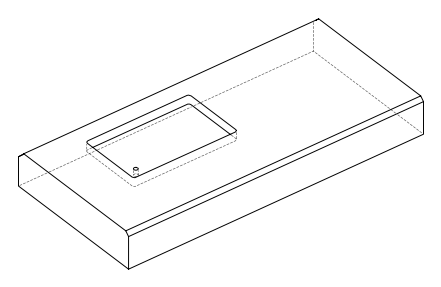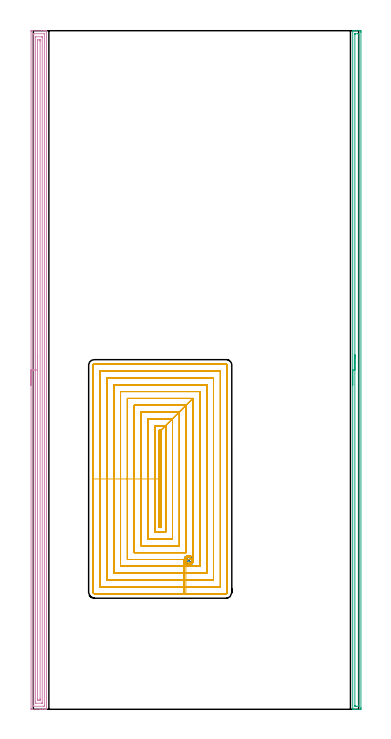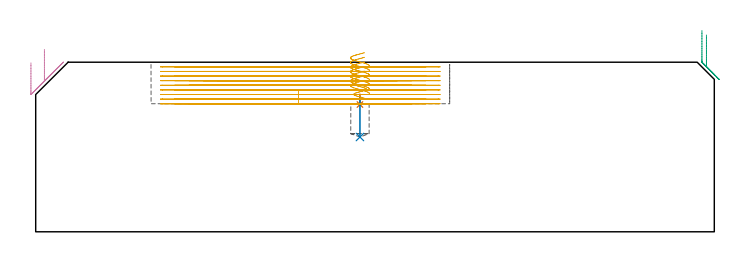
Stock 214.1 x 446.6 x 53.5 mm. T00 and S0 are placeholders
(PLAN: 5 operations, 3 tool changes, 83.2 min)
(1 SPOT_DRILL | STEP1POCKET | NXT0321_9005460120000 | 0.03 min | 1348 mm3)
(2 DRILL_BLIND_HOLE_INTO_CENTER | STEP1POCKET | NXT0301_029 | 0.05 min | 267 mm3)
(3 AREA_MILL | FG_CHAMFER_SURFACE | UGT0205_001 | 7.34 min | 6511 mm3)
(4 AREA_MILL_1 | FG_CHAMFER_SURFACE_1 | UGT0205_001 | 14.52 min | 23207 mm3)
(5 MILL_RECTANGULAR_POCKET | POCKET_RECTANGULAR_STRAIGHT | UGT0201_124 | Follow Part, ap 1.5, ae 75% | 61.25 min | 192278 mm3)
(TOOL NXT0321_9005460120000 | NC Spot Drill, 142deg, 12mm, Carbide, Uncoated | D12 PA142 FL30 Z2)
(TOOL NXT0301_029 | Carbide Drill 5.8mm [860.1-0580-017A1-MM 2214] | D5.8 PA140 FL28 Z2)
(TOOL UGT0205_001 | Chamfer Mill 20 x 3 x 45 deg. | D20 FL50 Z2)
(TOOL UGT0201_124 | Carbide End Mill 6.0 | D6 FL15 Z4)
(OP 1 SPOT_DRILL)
G17 G21 G94 G90
T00 M6
G54
G17 G0 G90 X102.3 Y98.1 S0 M3
G43 Z63.5 H0
G94 G81 G98 Z40.15 F250. R43.4
G80
M5
M2
(OP 2 DRILL_BLIND_HOLE_INTO_CENTER)
G17 G21 G94 G90
T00 M6
G54
G17 G0 G90 X102.3 Y98.1 S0 M3
G43 Z63.5 H1
G94 G81 G98 Z29.9 F250. R42.4
G80
M5
M2
(OP 3 AREA_MILL)
G17 G21 G94 G90
T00 M6
G54
G17 G0 G90 X210.2 Y213.3 S1061 M3
G43 Z63.5 H0
G94 G1 Y213.338 Z62.628 F250.
Y213.452 Z61.763
Y213.641 Z60.912
Y213.903 Z60.08
Y214.237 Z59.274
Y214.64 Z58.5
Y215.109 Z57.764
Y215.64 Z57.072
Y216.229 Z56.429
Y216.872 Z55.839
Y217.564 Z55.308
Y218.3 Z54.84
Y219.074 Z54.437
Y219.88 Z54.103
Y220.712 Z53.841
Y221.564 Z53.652
Y222.428 Z53.538
Y223.3 Z53.5
Y446.416
X210.203 Y446.592 Z53.488
X210.219 Y446.6 Z53.471
X210.602 Z53.098
X210.848 Z52.852
X211.574 Z52.121
X212.821 Z50.876
X214.226 Z49.469
X214.85 Z48.846
X215.11 Y446.597 Z48.586
X215.591 Y446.591 Z48.105
X215.595 Y446.459 Z48.103
X215.599 Y445.969 Z48.101
X215.6 Y445.474 Z48.1
Y1.03
X215.599 Y0.631 Z48.101
X215.595 Y0.141 Z48.103
X215.591 Y0.009 Z48.105
X215.11 Y0. Z48.586
X213.342 Z50.353
X211.937 Z51.76
X211.574 Z52.121
X210.848 Z52.852
X210.602 Z53.098
X210.219 Z53.471
X210.203 Y0.008 Z53.488
X210.2 Y0.183 Z53.5
Y0.184
Y223.3
X211.614 Z52.086
X211.615 Y444.394 Z52.085
X211.616 Y444.501 Z52.084
X211.618 Y444.553 Z52.082
X211.621 Y444.576 Z52.079
X211.632 Y444.59 Z52.068
X212.046 Y444.597 Z51.654
X213.342 Y444.599 Z50.358
X213.815 Y444.597 Z49.885
X214.063 Y444.59 Z49.637
X214.179 Y444.58 Z49.521
X214.185 Y444.222 Z49.515
Y444.181
Y2.206
X214.184 Y2.099 Z49.516
X214.182 Y2.047 Z49.518
X214.179 Y2.024 Z49.521
X214.168 Y2.01 Z49.532
X213.754 Y2.003 Z49.946
X212.458 Y2.001 Z51.242
X211.985 Y2.003 Z51.715
X211.737 Y2.01 Z51.963
X211.621 Y2.02 Z52.079
X211.615 Y2.378 Z52.085
Y2.419
X211.614 Y223.3 Z52.086
Y224.172 Z52.124
Y225.037 Z52.238
Y225.888 Z52.427
Y226.72 Z52.689
Y227.526 Z53.023
Y228.3 Z53.426
Y229.036 Z53.894
Y229.728 Z54.425
Y230.371 Z55.015
Y230.96 Z55.658
Y231.492 Z56.35
Y231.96 Z57.086
Y232.363 Z57.86
Y232.697 Z58.666
Y232.959 Z59.498
Y233.148 Z60.349
Y233.262 Z61.214
Y233.3 Z62.086
G0 Z63.5
M5
M2
(OP 4 AREA_MILL_1)
G17 G21 G94 G90
T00 M6
G54
G17 G0 G90 X-1.5 Y213.3 S1061 M3
G43 Z63.5 H0
Z53.3
G94 G1 Y213.338 Z52.428 F250.
Y213.452 Z51.564
Y213.641 Z50.712
Y213.903 Z49.88
Y214.237 Z49.074
Y214.64 Z48.3
Y215.108 Z47.564
Y215.64 Z46.872
Y216.229 Z46.229
Y216.872 Z45.64
Y217.564 Z45.108
Y218.3 Z44.64
Y219.074 Z44.237
Y219.88 Z43.903
Y220.712 Z43.641
Y221.564 Z43.452
Y222.428 Z43.338
Y223.3 Z43.3
Y445.969
X-1.497 Y446.596
X-1.496 Y446.598 Z43.301
X-0.871 Y446.6 Z43.927
X5.388 Z50.183
X6.81 Z51.606
X7.177 Z51.972
X7.911 Z52.71
X8.184 Z52.983
X8.628 Y446.593 Z53.42
X8.697 Y446.59 Z53.488
X8.7 Y446.416 Z53.5
Y0.184
X8.697 Y0.01 Z53.488
X8.661 Y0.004 Z53.452
X8.626 Y0.002 Z53.418
X8.184 Y0. Z52.983
X7.91 Z52.71
X7.177 Z51.972
X5.916 Z50.713
X4.494 Z49.29
X-1.135 Z43.663
X-1.492 Y0.01 Z43.306
X-1.5 Y0.365 Z43.299
Y0.371
Y223.3 Z43.3
X-0.086 Z44.714
X-0.085 Y444.181 Z44.715
Y444.289
X-0.082 Y444.399 Z44.718
X-0.075 Y444.59 Z44.725
X0.023 Y444.592 Z44.823
X0.5 Y444.599 Z45.3
X7.177 Z51.977
X7.236 Y444.598 Z52.036
X7.272 Y444.594 Z52.072
X7.277 Y444.592 Z52.077
X7.28 Y444.569 Z52.08
X7.283 Y444.508 Z52.083
X7.285 Y444.29 Z52.085
X7.286 Y444.181 Z52.086
X7.285 Y2.419 Z52.085
X7.284 Y2.311 Z52.084
X7.282 Y2.201 Z52.082
X7.275 Y2.01 Z52.075
X7.177 Y2.008 Z51.977
X6.7 Y2.001 Z51.5
X0.023 Z44.823
X-0.036 Y2.002 Z44.764
X-0.072 Y2.006 Z44.728
X-0.077 Y2.008 Z44.723
X-0.08 Y2.03 Z44.72
X-0.083 Y2.092 Z44.717
X-0.085 Y2.31 Z44.715
X-0.086 Y2.419 Z44.714
Y223.3
X1.328 Z46.128
X1.329 Y441.981 Z46.129
X1.33 Y442.392 Z46.13
X1.332 Y442.513 Z46.132
X1.335 Y442.571 Z46.135
X1.342 Y442.59 Z46.142
X1.397 Y442.593 Z46.197
X1.605 Y442.599 Z46.405
X5.596 Z50.396
X5.734 Y442.597 Z50.534
X5.844 Y442.591 Z50.644
X5.866 Y442.587 Z50.666
X5.868 Y442.58 Z50.668
X5.87 Y442.553 Z50.67
X5.871 Y442.392 Z50.671
X5.872 Y441.909 Z50.672
X5.871 Y4.619 Z50.671
X5.87 Y4.208 Z50.67
X5.868 Y4.087 Z50.668
X5.865 Y4.029 Z50.665
X5.858 Y4.01 Z50.658
X5.803 Y4.007 Z50.603
X5.595 Y4.001 Z50.395
X1.604 Z46.404
X1.466 Y4.003 Z46.266
X1.356 Y4.009 Z46.156
X1.334 Y4.013 Z46.134
X1.332 Y4.02 Z46.132
X1.33 Y4.047 Z46.13
X1.329 Y4.208 Z46.129
X1.328 Y4.691 Z46.128
Y223.3
X2.743 Z47.543
Y439.71
X2.748 Y440.562 Z47.548
X2.749 Y440.586 Z47.549
X2.766 Y440.59 Z47.566
X2.821 Y440.595 Z47.621
X2.932 Y440.598 Z47.732
X4.047 Y440.6 Z48.847
X4.268 Y440.598 Z49.068
X4.379 Y440.595 Z49.179
X4.433 Y440.59 Z49.233
X4.451 Y440.586 Z49.251
X4.457 Y439.71 Z49.257
Y6.89
X4.452 Y6.038 Z49.252
X4.451 Y6.014 Z49.251
X4.433 Y6.01 Z49.233
X4.379 Y6.005 Z49.179
X4.268 Y6.002 Z49.068
X3.153 Y6. Z47.953
X2.932 Y6.002 Z47.732
X2.821 Y6.005 Z47.621
X2.767 Y6.01 Z47.567
X2.749 Y6.014 Z47.549
X2.743 Y6.89 Z47.543
Y223.3
Y224.172 Z47.581
Y225.036 Z47.695
Y225.888 Z47.883
Y226.72 Z48.146
Y227.526 Z48.48
Y228.3 Z48.882
Y229.036 Z49.351
Y229.728 Z49.882
Y230.371 Z50.472
Y230.96 Z51.115
Y231.492 Z51.807
Y231.96 Z52.543
Y232.363 Z53.316
Y232.697 Z54.122
Y232.959 Z54.954
Y233.148 Z55.806
Y233.262 Z56.671
Y233.3 Z57.543
G0 Z63.5
M5
M2
(OP 5 MILL_RECTANGULAR_POCKET)
G17 G21 G94 G90
T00 M6
G54
G17 G0 G90 X103.714 Y100.723 S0 M3
G43 Z63.5 H0
Z56.5
G94 G1 X103.549 Y100.817 Z56.449 F250.
X103.098 Y100.983 Z56.32
X102.654 Y101.07 Z56.199
X102.209 Y101.09 Z56.08
X101.765 Y101.043 Z55.96
X101.274 Y100.913 Z55.824
X101.015 Y100.808 Z55.749
X100.941 Y100.771 Z55.727
X100.384 Y100.399 Z55.547
X99.974 Y99.975 Z55.389
X99.949 Y99.949 Z55.38
X99.614 Y99.423 Z55.212
X99.512 Y99.202 Z55.147
X99.473 Y99.094 Z55.117
X99.348 Y98.583 Z54.975
X99.309 Y98.14 Z54.856
X99.336 Y97.697 Z54.737
X99.442 Y97.206 Z54.603
X99.528 Y96.957 Z54.532
X99.565 Y96.875 Z54.508
X99.915 Y96.284 Z54.324
X99.93 Y96.265 Z54.318
X100.295 Y95.873 Z54.174
X100.354 Y95.822 Z54.153
X100.888 Y95.464 Z53.981
X101.103 Y95.349 Z53.915
X101.695 Y95.16 Z53.749
X102.314 Y95.099 Z53.583
X102.863 Y95.152 Z53.435
X103.098 Y95.218 Z53.369
X103.618 Y95.408 Z53.221
X103.691 Y95.445 Z53.199
X103.975 Y95.619 Z53.11
X104.397 Y95.957 Z52.965
X104.756 Y96.387 Z52.815
X104.906 Y96.619 Z52.741
X104.972 Y96.744 Z52.703
X105.169 Y97.254 Z52.556
X105.264 Y97.697 Z52.435
X105.291 Y98.14 Z52.316
X105.252 Y98.583 Z52.197
X105.144 Y99.025 Z52.075
X105.1 Y99.13 Z52.044
Y204.6 F500.
X84.1 Y183.6
X82.9
Y119.6
X84.1
Y183.6
X87.1 Y186.6
X79.9
Y116.6
X87.1
Y186.6
X91.6 Y191.1
X75.4
Y112.1
X91.6
Y191.1
X96.1 Y195.6
X70.9
Y107.6
X96.1
Y195.6
X100.6 Y200.1
X66.4
Y103.1
X100.6
Y200.1
X105.1 Y204.6
X61.9
Y98.6
X99.352
X99.348 Y98.583
X99.309 Y98.14
X99.336 Y97.697
X99.352 Y97.622
Y94.1
X109.6
Y209.1
X57.4
Y94.1
X99.352
Y89.6
X114.1
Y213.6
X52.9
Y89.6
X99.352
Y85.1
X118.6
Y218.1
X48.4
Y85.1
X99.352
Y80.6
X123.1
Y222.6
X43.9
Y80.6
X99.352
Y76.1
X127.
G3 X127.6 Y76.7 R0.6
G1 Y226.5
G3 X127. Y227.1 R0.6
G1 X40.
G3 X39.4 Y226.5 R0.6
G1 Y76.7
G3 X40. Y76.1 R0.6
G1 X99.352
X100.352
G0 X103.714 Y100.722 Z55.044
G1 X103.55 Y100.816 Z54.994 F250.
X103.097 Y100.983 Z54.864
X102.654 Y101.07 Z54.743
X102.209 Y101.09 Z54.624
X101.765 Y101.043 Z54.504
X101.274 Y100.913 Z54.368
X101.015 Y100.808 Z54.293
X100.941 Y100.771 Z54.271
X100.384 Y100.399 Z54.092
X99.949 Y99.949 Z53.924
X99.614 Y99.423 Z53.757
X99.512 Y99.202 Z53.692
X99.473 Y99.094 Z53.661
X99.348 Y98.583 Z53.52
X99.309 Y98.14 Z53.401
X99.336 Y97.697 Z53.282
X99.442 Y97.206 Z53.147
X99.528 Y96.957 Z53.077
X99.565 Y96.875 Z53.052
X99.915 Y96.284 Z52.869
X99.93 Y96.265 Z52.862
X100.295 Y95.873 Z52.718
X100.354 Y95.822 Z52.698
X100.888 Y95.464 Z52.525
X101.103 Y95.349 Z52.46
X101.673 Y95.165 Z52.3
X102.267 Y95.099 Z52.139
X102.863 Y95.152 Z51.979
X103.098 Y95.218 Z51.914
X103.618 Y95.408 Z51.765
X103.691 Y95.445 Z51.743
X103.975 Y95.619 Z51.654
X104.397 Y95.957 Z51.509
X104.756 Y96.387 Z51.359
X104.906 Y96.619 Z51.285
X104.972 Y96.744 Z51.247
X105.169 Y97.254 Z51.101
X105.264 Y97.697 Z50.979
X105.291 Y98.14 Z50.86
X105.252 Y98.583 Z50.741
X105.144 Y99.025 Z50.619
X105.1 Y99.13 Z50.589
Y204.6 F500.
X84.1 Y183.6
X82.9
Y119.6
X84.1
Y183.6
X87.1 Y186.6
X79.9
Y116.6
X87.1
Y186.6
X91.6 Y191.1
X75.4
Y112.1
X91.6
Y191.1
X96.1 Y195.6
X70.9
Y107.6
X96.1
Y195.6
X100.6 Y200.1
X66.4
Y103.1
X100.6
Y200.1
X105.1 Y204.6
X61.9
Y98.6
X99.352
X99.348 Y98.583
X99.309 Y98.14
X99.336 Y97.697
X99.352 Y97.622
Y94.1
X109.6
Y209.1
X57.4
Y94.1
X99.352
Y89.6
X114.1
Y213.6
X52.9
Y89.6
X99.352
Y85.1
X118.6
Y218.1
X48.4
Y85.1
X99.352
Y80.6
X123.1
Y222.6
X43.9
Y80.6
X99.352
Y76.1
X127.
G3 X127.6 Y76.7 R0.6
G1 Y226.5
G3 X127. Y227.1 R0.6
G1 X40.
G3 X39.4 Y226.5 R0.6
G1 Y76.7
G3 X40. Y76.1 R0.6
G1 X99.352
X100.352
G0 X103.714 Y100.722 Z53.589
G1 X103.546 Y100.817 Z53.537 F250.
X103.097 Y100.983 Z53.409
X102.654 Y101.07 Z53.288
X102.209 Y101.09 Z53.169
X101.765 Y101.043 Z53.049
X101.274 Y100.913 Z52.913
X101.015 Y100.808 Z52.838
X100.941 Y100.771 Z52.816
X100.384 Y100.399 Z52.636
X99.949 Y99.949 Z52.468
X99.614 Y99.423 Z52.301
X99.512 Y99.202 Z52.236
X99.473 Y99.094 Z52.205
X99.348 Y98.583 Z52.064
X99.309 Y98.14 Z51.945
X99.336 Y97.697 Z51.826
X99.442 Y97.206 Z51.692
X99.528 Y96.957 Z51.621
X99.565 Y96.875 Z51.597
X99.915 Y96.284 Z51.413
X99.93 Y96.265 Z51.407
X100.295 Y95.873 Z51.263
X100.354 Y95.822 Z51.242
X100.888 Y95.464 Z51.07
X101.103 Y95.349 Z51.004
X101.673 Y95.165 Z50.844
X102.267 Y95.099 Z50.684
X102.863 Y95.152 Z50.524
X103.098 Y95.218 Z50.458
X103.618 Y95.408 Z50.31
X103.691 Y95.445 Z50.288
X103.975 Y95.619 Z50.198
X104.397 Y95.957 Z50.054
X104.756 Y96.387 Z49.904
X104.906 Y96.619 Z49.829
X104.972 Y96.744 Z49.792
X105.169 Y97.254 Z49.645
X105.264 Y97.697 Z49.524
X105.291 Y98.14 Z49.405
X105.252 Y98.583 Z49.286
X105.144 Y99.025 Z49.164
X105.1 Y99.13 Z49.133
Y204.6 F500.
X84.1 Y183.6
X82.9
Y119.6
X84.1
Y183.6
X87.1 Y186.6
X79.9
Y116.6
X87.1
Y186.6
X91.6 Y191.1
X75.4
Y112.1
X91.6
Y191.1
X96.1 Y195.6
X70.9
Y107.6
X96.1
Y195.6
X100.6 Y200.1
X66.4
Y103.1
X100.6
Y200.1
X105.1 Y204.6
X61.9
Y98.6
X99.352
X99.348 Y98.583
X99.309 Y98.14
X99.336 Y97.697
X99.352 Y97.622
Y94.1
X109.6
Y209.1
X57.4
Y94.1
X99.352
Y89.6
X114.1
Y213.6
X52.9
Y89.6
X99.352
Y85.1
X118.6
Y218.1
X48.4
Y85.1
X99.352
Y80.6
X123.1
Y222.6
X43.9
Y80.6
X99.352
Y76.1
X127.
G3 X127.6 Y76.7 R0.6
G1 Y226.5
G3 X127. Y227.1 R0.6
G1 X40.
G3 X39.4 Y226.5 R0.6
G1 Y76.7
G3 X40. Y76.1 R0.6
G1 X99.352
X100.352
G0 X103.714 Y100.722 Z52.133
G1 X103.547 Y100.817 Z52.082 F250.
X103.097 Y100.983 Z51.953
X102.654 Y101.07 Z51.832
X102.209 Y101.09 Z51.713
X101.765 Y101.043 Z51.593
X101.274 Y100.913 Z51.457
X101.015 Y100.808 Z51.382
X100.941 Y100.771 Z51.36
X100.384 Y100.399 Z51.181
X99.949 Y99.949 Z51.013
X99.614 Y99.423 Z50.846
X99.512 Y99.202 Z50.781
X99.473 Y99.094 Z50.75
X99.348 Y98.583 Z50.609
X99.309 Y98.14 Z50.49
X99.336 Y97.697 Z50.371
X99.442 Y97.206 Z50.236
X99.528 Y96.957 Z50.166
X99.565 Y96.875 Z50.141
X99.915 Y96.284 Z49.957
X99.93 Y96.265 Z49.951
X100.295 Y95.873 Z49.807
X100.354 Y95.822 Z49.786
X100.888 Y95.464 Z49.614
X101.103 Y95.349 Z49.549
X101.673 Y95.165 Z49.388
X102.267 Y95.099 Z49.228
X102.863 Y95.152 Z49.068
X103.098 Y95.218 Z49.003
X103.618 Y95.408 Z48.854
X103.691 Y95.445 Z48.832
X103.975 Y95.619 Z48.743
X104.397 Y95.957 Z48.598
X104.756 Y96.387 Z48.448
X104.906 Y96.619 Z48.374
X104.972 Y96.744 Z48.336
X105.169 Y97.254 Z48.19
X105.264 Y97.697 Z48.068
X105.291 Y98.14 Z47.949
X105.252 Y98.583 Z47.83
X105.144 Y99.025 Z47.708
X105.1 Y99.13 Z47.678
Y204.6 F500.
X84.1 Y183.6
X82.9
Y119.6
X84.1
Y183.6
X87.1 Y186.6
X79.9
Y116.6
X87.1
Y186.6
X91.6 Y191.1
X75.4
Y112.1
X91.6
Y191.1
X96.1 Y195.6
X70.9
Y107.6
X96.1
Y195.6
X100.6 Y200.1
X66.4
Y103.1
X100.6
Y200.1
X105.1 Y204.6
X61.9
Y98.6
X99.352
X99.348 Y98.583
X99.309 Y98.14
X99.336 Y97.697
X99.352 Y97.622
Y94.1
X109.6
Y209.1
X57.4
Y94.1
X99.352
Y89.6
X114.1
Y213.6
X52.9
Y89.6
X99.352
Y85.1
X118.6
Y218.1
X48.4
Y85.1
X99.352
Y80.6
X123.1
Y222.6
X43.9
Y80.6
X99.352
Y76.1
X127.
G3 X127.6 Y76.7 R0.6
G1 Y226.5
G3 X127. Y227.1 R0.6
G1 X40.
G3 X39.4 Y226.5 R0.6
G1 Y76.7
G3 X40. Y76.1 R0.6
G1 X99.352
X100.352
G0 X103.713 Y100.723 Z50.678
G1 X103.548 Y100.817 Z50.627 F250.
X103.097 Y100.983 Z50.498
X102.654 Y101.07 Z50.377
X102.209 Y101.09 Z50.258
X101.765 Y101.043 Z50.138
X101.274 Y100.913 Z50.002
X101.015 Y100.808 Z49.927
X100.941 Y100.771 Z49.905
X100.384 Y100.399 Z49.725
X99.949 Y99.949 Z49.558
X99.614 Y99.423 Z49.391
X99.512 Y99.202 Z49.325
X99.473 Y99.094 Z49.295
X99.348 Y98.583 Z49.154
X99.309 Y98.14 Z49.034
X99.336 Y97.697 Z48.915
X99.442 Y97.206 Z48.781
X99.528 Y96.957 Z48.71
X99.565 Y96.875 Z48.686
X99.915 Y96.284 Z48.502
X99.93 Y96.265 Z48.496
X100.295 Y95.873 Z48.352
X100.354 Y95.822 Z48.331
X100.885 Y95.466 Z48.16
X101.1 Y95.35 Z48.094
X101.524 Y95.201 Z47.974
X101.765 Y95.157 Z47.909
X102.005 Y95.113 Z47.843
X102.435 Y95.102 Z47.728
X102.863 Y95.152 Z47.612
X103.098 Y95.218 Z47.547
X103.618 Y95.408 Z47.399
X103.691 Y95.445 Z47.377
X103.975 Y95.619 Z47.287
X104.397 Y95.957 Z47.143
X104.756 Y96.387 Z46.992
X104.906 Y96.619 Z46.918
X104.972 Y96.744 Z46.881
X105.169 Y97.254 Z46.734
X105.264 Y97.697 Z46.613
X105.291 Y98.14 Z46.494
X105.252 Y98.583 Z46.375
X105.144 Y99.025 Z46.253
X105.1 Y99.13 Z46.222
Y204.6 F500.
X84.1 Y183.6
X82.9
Y119.6
X84.1
Y183.6
X87.1 Y186.6
X79.9
Y116.6
X87.1
Y186.6
X91.6 Y191.1
X75.4
Y112.1
X91.6
Y191.1
X96.1 Y195.6
X70.9
Y107.6
X96.1
Y195.6
X100.6 Y200.1
X66.4
Y103.1
X100.6
Y200.1
X105.1 Y204.6
X61.9
Y98.6
X99.352
X99.348 Y98.583
X99.309 Y98.14
X99.336 Y97.697
X99.352 Y97.622
Y94.1
X109.6
Y209.1
X57.4
Y94.1
X99.352
Y89.6
X114.1
Y213.6
X52.9
Y89.6
X99.352
Y85.1
X118.6
Y218.1
X48.4
Y85.1
X99.352
Y80.6
X123.1
Y222.6
X43.9
Y80.6
X99.352
Y76.1
X127.
G3 X127.6 Y76.7 R0.6
G1 Y226.5
G3 X127. Y227.1 R0.6
G1 X40.
G3 X39.4 Y226.5 R0.6
G1 Y76.7
G3 X40. Y76.1 R0.6
G1 X99.352
X100.352
G0 X103.713 Y100.723 Z49.222
G1 X103.548 Y100.817 Z49.171 F250.
X103.098 Y100.982 Z49.043
X102.654 Y101.07 Z48.921
X102.209 Y101.09 Z48.802
X101.765 Y101.043 Z48.682
X101.274 Y100.913 Z48.546
X101.015 Y100.808 Z48.472
X100.941 Y100.771 Z48.449
X100.384 Y100.399 Z48.27
X99.949 Y99.949 Z48.102
X99.614 Y99.423 Z47.935
X99.512 Y99.202 Z47.87
X99.473 Y99.094 Z47.839
X99.348 Y98.583 Z47.698
X99.309 Y98.14 Z47.579
X99.336 Y97.697 Z47.46
X99.442 Y97.206 Z47.326
X99.528 Y96.957 Z47.255
X99.565 Y96.875 Z47.231
X99.915 Y96.284 Z47.047
X99.93 Y96.265 Z47.04
X100.295 Y95.873 Z46.897
X100.354 Y95.822 Z46.876
X100.885 Y95.466 Z46.704
X101.1 Y95.35 Z46.639
X101.525 Y95.201 Z46.518
X101.765 Y95.157 Z46.453
X102.005 Y95.113 Z46.387
X102.436 Y95.102 Z46.272
X102.863 Y95.152 Z46.157
X103.098 Y95.218 Z46.091
X103.618 Y95.408 Z45.943
X103.691 Y95.445 Z45.921
X103.975 Y95.619 Z45.832
X104.397 Y95.957 Z45.687
X104.756 Y96.387 Z45.537
X104.906 Y96.619 Z45.463
X104.972 Y96.744 Z45.425
X105.169 Y97.254 Z45.278
X105.264 Y97.697 Z45.157
X105.291 Y98.14 Z45.038
X105.252 Y98.583 Z44.919
X105.144 Y99.025 Z44.797
X105.1 Y99.13 Z44.767
Y204.6 F500.
X84.1 Y183.6
X82.9
Y119.6
X84.1
Y183.6
X87.1 Y186.6
X79.9
Y116.6
X87.1
Y186.6
X91.6 Y191.1
X75.4
Y112.1
X91.6
Y191.1
X96.1 Y195.6
X70.9
Y107.6
X96.1
Y195.6
X100.6 Y200.1
X66.4
Y103.1
X100.6
Y200.1
X105.1 Y204.6
X61.9
Y98.6
X99.352
X99.348 Y98.583
X99.309 Y98.14
X99.336 Y97.697
X99.352 Y97.622
Y94.1
X109.6
Y209.1
X57.4
Y94.1
X99.352
Y89.6
X114.1
Y213.6
X52.9
Y89.6
X99.352
Y85.1
X118.6
Y218.1
X48.4
Y85.1
X99.352
Y80.6
X123.1
Y222.6
X43.9
Y80.6
X99.352
Y76.1
X127.
G3 X127.6 Y76.7 R0.6
G1 Y226.5
G3 X127. Y227.1 R0.6
G1 X40.
G3 X39.4 Y226.5 R0.6
G1 Y76.7
G3 X40. Y76.1 R0.6
G1 X99.352
X100.352
G0 X103.713 Y100.723 Z47.767
G1 X103.548 Y100.817 Z47.716 F250.
X103.098 Y100.982 Z47.587
X102.654 Y101.07 Z47.466
X102.209 Y101.09 Z47.347
X101.765 Y101.043 Z47.227
X101.274 Y100.913 Z47.091
X101.015 Y100.808 Z47.016
X100.941 Y100.771 Z46.994
X100.387 Y100.4 Z46.815
X99.95 Y99.95 Z46.647
X99.613 Y99.422 Z46.479
X99.512 Y99.202 Z46.414
X99.473 Y99.094 Z46.384
X99.348 Y98.583 Z46.242
X99.309 Y98.14 Z46.123
X99.336 Y97.697 Z46.004
X99.442 Y97.206 Z45.87
X99.528 Y96.957 Z45.799
X99.565 Y96.875 Z45.775
X99.915 Y96.284 Z45.591
X99.93 Y96.265 Z45.585
X100.295 Y95.873 Z45.441
X100.354 Y95.822 Z45.42
X100.887 Y95.465 Z45.248
X101.102 Y95.349 Z45.183
X101.524 Y95.201 Z45.063
X101.764 Y95.157 Z44.998
X102.005 Y95.113 Z44.932
X102.435 Y95.102 Z44.817
X102.863 Y95.152 Z44.701
X103.098 Y95.218 Z44.636
X103.618 Y95.408 Z44.487
X103.691 Y95.445 Z44.466
X103.975 Y95.619 Z44.376
X104.397 Y95.957 Z44.231
X104.756 Y96.387 Z44.081
X104.906 Y96.619 Z44.007
X104.972 Y96.744 Z43.97
X105.169 Y97.254 Z43.823
X105.264 Y97.697 Z43.702
X105.291 Y98.14 Z43.583
X105.252 Y98.583 Z43.464
X105.144 Y99.025 Z43.342
X105.1 Y99.13 Z43.311
Y204.6 F500.
X84.1 Y183.6
X82.9
Y119.6
X84.1
Y183.6
X87.1 Y186.6
X79.9
Y116.6
X87.1
Y186.6
X91.6 Y191.1
X75.4
Y112.1
X91.6
Y191.1
X96.1 Y195.6
X70.9
Y107.6
X96.1
Y195.6
X100.6 Y200.1
X66.4
Y103.1
X100.6
Y200.1
X105.1 Y204.6
X61.9
Y98.6
X99.352
X99.348 Y98.583
X99.309 Y98.14
X99.336 Y97.697
X99.352 Y97.622
Y94.1
X109.6
Y209.1
X57.4
Y94.1
X99.352
Y89.6
X114.1
Y213.6
X52.9
Y89.6
X99.352
Y85.1
X118.6
Y218.1
X48.4
Y85.1
X99.352
Y80.6
X123.1
Y222.6
X43.9
Y80.6
X99.352
Y76.1
X127.
G3 X127.6 Y76.7 R0.6
G1 Y226.5
G3 X127. Y227.1 R0.6
G1 X40.
G3 X39.4 Y226.5 R0.6
G1 Y76.7
G3 X40. Y76.1 R0.6
G1 X99.352
X100.352
G0 X100.72 Y99.222 Z46.311
G1 X100.835 Y99.387 Z46.257 F250.
X101.169 Y99.688 Z46.137
X101.563 Y99.904 Z46.016
X101.753 Y99.96 Z45.963
X101.863 Y99.993 Z45.933
X102.213 Y100.042 Z45.838
X102.619 Y100.018 Z45.729
X102.977 Y99.918 Z45.629
X103.158 Y99.854 Z45.578
X103.55 Y99.603 Z45.453
X103.867 Y99.263 Z45.328
X103.963 Y99.096 Z45.277
X104.064 Y98.931 Z45.225
X104.126 Y98.788 Z45.183
X104.176 Y98.6 Z45.131
X104.227 Y98.406 Z45.077
X104.238 Y98.211 Z45.025
X104.247 Y98.01 Z44.971
X104.138 Y97.455 Z44.82
X103.898 Y96.988 Z44.679
X103.78 Y96.825 Z44.625
X103.531 Y96.588 Z44.533
X103.246 Y96.396 Z44.441
X103.061 Y96.316 Z44.387
X102.876 Y96.239 Z44.333
X102.508 Y96.163 Z44.232
X102.131 Y96.156 Z44.131
X101.934 Y96.192 Z44.077
X101.73 Y96.235 Z44.021
X101.349 Y96.396 Z43.911
X101.176 Y96.512 Z43.855
X101.015 Y96.629 Z43.802
X100.656 Y97.05 Z43.653
X100.429 Y97.555 Z43.505
X100.351 Y98.103 Z43.357
X100.429 Y98.652 Z43.208
X100.503 Y98.836 Z43.155
X100.578 Y99.018 Z43.102
X100.835 Y99.387 Z42.982
X101.169 Y99.688 Z42.861
X101.563 Y99.904 Z42.741
X101.753 Y99.96 Z42.688
X101.863 Y99.993 Z42.657
X102.213 Y100.042 Z42.562
X102.619 Y100.018 Z42.453
X102.977 Y99.918 Z42.354
X103.158 Y99.854 Z42.302
X103.55 Y99.603 Z42.177
X103.867 Y99.263 Z42.053
X103.963 Y99.096 Z42.001
X104.064 Y98.931 Z41.949
X104.126 Y98.788 Z41.908
X104.176 Y98.6 Z41.856
X105.1 F500.
Y204.6
X84.1 Y183.6
X82.9
Y119.6
X84.1
Y183.6
X87.1 Y186.6
X79.9
Y116.6
X87.1
Y186.6
X91.6 Y191.1
X75.4
Y112.1
X91.6
Y191.1
X96.1 Y195.6
X70.9
Y107.6
X96.1
Y195.6
X100.6 Y200.1
X66.4
Y103.1
X100.6
Y200.1
X105.1 Y204.6
X61.9
Y98.6
X100.425
G3 X100.425 Y97.608 R1.963
G1 Y94.1
X109.6
Y209.1
X57.4
Y94.1
X100.425
Y89.6
X114.1
Y213.6
X52.9
Y89.6
X100.425
Y85.1
X118.6
Y218.1
X48.4
Y85.1
X100.425
Y80.6
X123.1
Y222.6
X43.9
Y80.6
X100.425
Y76.1
X127.
G3 X127.6 Y76.7 R0.6
G1 Y226.5
G3 X127. Y227.1 R0.6
G1 X40.
G3 X39.4 Y226.5 R0.6
G1 Y76.7
G3 X40. Y76.1 R0.6
G1 X100.425
X101.425
G0 X82.9 Y168.228 Z44.856
G1 Y151.6 Z40.4 F250.
Y119.6 F500.
X84.1
Y183.6
X82.9
Y151.6
X79.9
Y116.6
X87.1
Y186.6
X79.9
Y151.6
X75.4
Y112.1
X91.6
Y191.1
X75.4
Y151.6
X70.9
Y107.6
X96.1
Y195.6
X70.9
Y151.6
X66.4
Y103.1
X100.6
Y200.1
X66.4
Y151.6
X61.9
Y98.6
X105.1
Y204.6
X61.9
Y151.6
X57.4
Y94.1
X109.6
Y209.1
X57.4
Y151.6
X52.9
Y89.6
X114.1
Y213.6
X52.9
Y151.6
X48.4
Y85.1
X118.6
Y218.1
X48.4
Y151.6
X43.9
Y80.6
X123.1
Y222.6
X43.9
Y151.6
X39.4
Y76.7
G3 X40. Y76.1 R0.6
G1 X127.
G3 X127.6 Y76.7 R0.6
G1 Y226.5
G3 X127. Y227.1 R0.6
G1 X40.
G3 X39.4 Y226.5 R0.6
G1 Y151.6
Y150.6
G0 Z63.5
M5
M2
